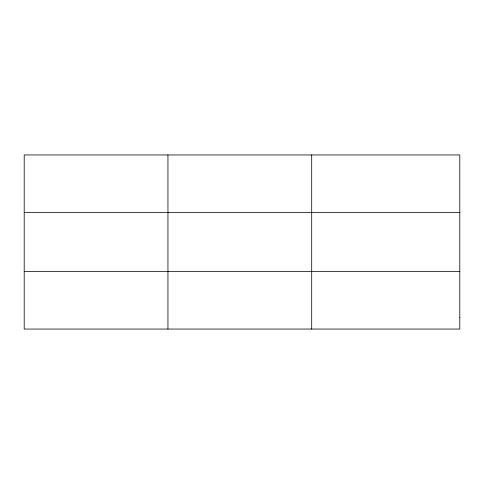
<?xml version="1.0" encoding="UTF-8"?>
<svg xmlns="http://www.w3.org/2000/svg" width="484" height="484" viewBox="0 0 484 484"><rect width="100%" height="100%" fill="white"/><g stroke="black" fill="none" stroke-linecap="round" stroke-linejoin="round"><path stroke-width="0.73" d="M167.948 154.947L167.948 329.053M311.696 154.947L311.696 329.053M24.2 212.403L459.8 212.403M24.2 271.597L459.8 271.597M459.8 317.558L459.8 329.053L24.2 329.053L24.2 154.947L459.8 154.947L459.8 317.558"/></g></svg>
